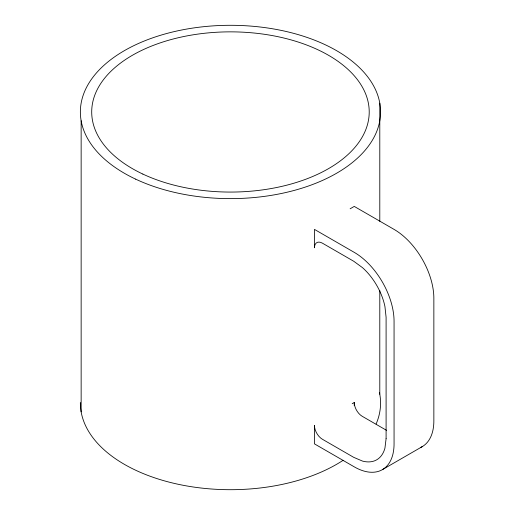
<?xml version="1.0" encoding="UTF-8"?>
<svg xmlns="http://www.w3.org/2000/svg" width="515" height="515" viewBox="0 0 515 515"><rect width="100%" height="100%" fill="white"/><g stroke="black" fill="none" stroke-linecap="round" stroke-linejoin="round"><path stroke-width="0.77" d="M350.136 208.787L354.256 206.412L394.059 229.387A56.29 32.496 60 0 1 433.855 298.327L433.855 420.884A56.29 32.496 60 0 1 420.839 447.368M352.196 403.689L354.256 402.505A11.259 6.502 60 0 0 362.212 416.294L386.572 430.353M382.4 469.635L422.203 446.653M379.793 103.155L379.793 221.353M379.793 290.505L379.793 394.233M354.256 402.505L354.256 405.698M81.145 120.767L81.145 411.846M379.504 392.739A150.103 86.662 0 0 1 376.117 423.993M343.151 460.288A150.103 86.662 0 0 1 177.025 484.023A150.103 86.662 0 0 1 80.366 402.485M386.096 438.671L384.943 448.102A44.934 25.943 60 0 1 362.476 461.073L353.734 457.352L322.416 439.269A11.259 6.502 60 0 1 314.453 425.48L314.453 443.866L354.256 466.848A56.29 32.496 60 0 0 394.059 443.866L394.059 321.309A56.29 32.496 60 0 0 354.256 252.369L314.453 229.387L314.453 247.773A11.259 6.502 60 0 1 322.416 243.177L353.734 261.26L362.476 267.639A44.934 25.943 60 0 1 384.943 306.554L386.096 317.317L386.096 438.671M142.835 174.07A138.747 80.102 0 0 0 367.44 124.727A138.747 80.102 0 0 0 181.119 37.093A138.747 80.102 0 0 0 142.835 174.07M135.664 179.149A150.103 86.662 0 0 0 378.654 125.769A150.103 86.662 0 0 0 177.083 30.964A150.103 86.662 0 0 0 135.664 179.149"/></g></svg>
